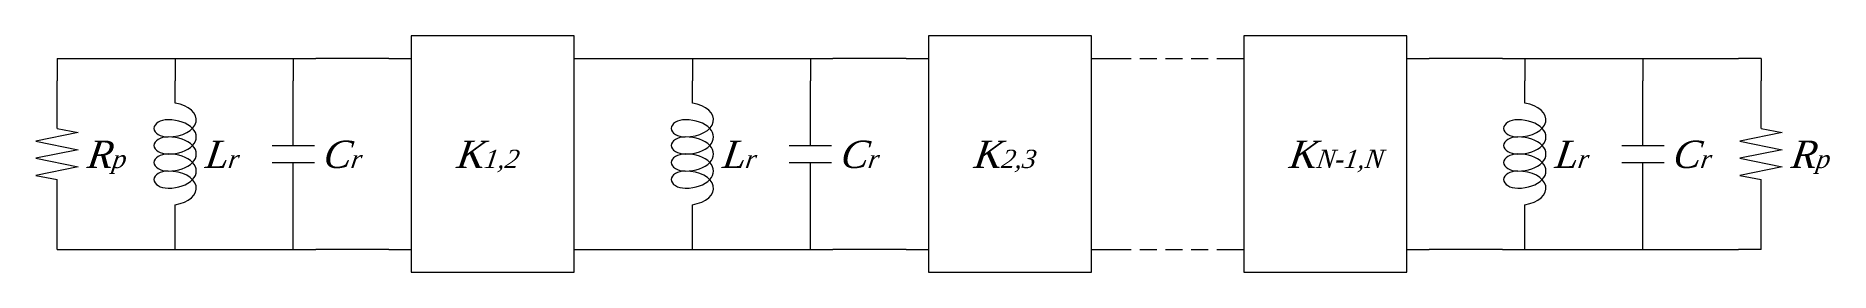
# Model space of a CAD drawing. Header units: inches. Extents: x -15.9 to 16.8, y -2.2 to 2.2.
import ezdxf

# ---------------------------------------------------------------- set-up
doc = ezdxf.new("R2010")
doc.units = ezdxf.units.IN
doc.header["$MEASUREMENT"] = 0
doc.linetypes.add('HIDDEN', pattern=[0.375, 0.25, -0.125])
doc.styles.get("Standard").update_dxf_attribs({"font": 'arial.ttf'})

# ---------------------------------------------------------------- blocks, each defined once
blk = doc.blocks.new('L')
for q in [(0.41, 0.41), (0, 0)]:
    blk.add_line((0, 0.41), q)
blk = doc.blocks.new('res_sym')
for p, q in [((0, 1.803), (0, 2.671)), ((0.386, 1.725), (-0.386, 1.569)), ((0, 1.803), (0.386, 1.725)), ((-0.386, 1.569), (0.386, 1.413)), ((0.386, 1.413), (-0.386, 1.257)), ((-0.386, 1.257), (0.386, 1.101)), ((0.386, 1.101), (-0.386, 0.945)), ((-0.386, 0.945), (0, 0.868)), ((0, 0), (0, 0.868))]:
    blk.add_line(p, q)
blk = doc.blocks.new('ind_sym')
for p, q in [((0, 2.261), (0, 2.671)), ((0, 0), (0, 0.41))]:
    blk.add_line(p, q)
for centre, major_axis, start_param, end_param in [((-0.129, 1.959), (-0.515, 0), 1.570796, 4.459709), ((-0.129, 1.803), (-0.257, 0), -1.570796, 1.570796), ((-0.129, 1.491), (-0.257, 0), -1.570796, 1.570796), ((-0.129, 1.647), (-0.515, 0), 1.570796, 4.712389), ((-0.129, 1.335), (-0.515, 0), 1.570796, 4.712389), ((-0.129, 1.179), (-0.257, 0), -1.570796, 1.570796), ((-0.129, 1.023), (-0.515, 0), 1.570796, 4.712389), ((-0.129, 0.868), (-0.257, 0), -1.570796, 1.570796), ((-0.129, 0.712), (-0.515, 0), 1.823477, 4.712389)]:
    blk.add_ellipse(centre, major_axis=major_axis, ratio=0.606061, start_param=start_param, end_param=end_param)
blk = doc.blocks.new('T')
for p, q in [((-0.41, 0.41), (0, 0.41)), ((0, 0.41), (0, 0)), ((0, 0.41), (0.41, 0.41))]:
    blk.add_line(p, q)
blk = doc.blocks.new('cap_sym')
for p, q in [((0, 1.491), (0, 2.671)), ((-0.386, 1.491), (0.386, 1.491)), ((-0.386, 1.179), (0.386, 1.179)), ((0, 0), (0, 1.179))]:
    blk.add_line(p, q)

msp = doc.modelspace()

# ---------------------------------------------------------------- linework, layer by layer
for p, q in [((-15.134, 1.745), (-13.799, 1.745)), ((-12.98, 1.745), (-11.644, 1.745)), ((-9.49, 1.745), (-10.825, 1.745)), ((-9.49, 1.745), (-9.08, 1.745)), ((-6.107, 1.745), (-5.697, 1.745)), ((-5.697, 1.745), (-4.362, 1.745)), ((-3.542, 1.745), (-2.207, 1.745)), ((-0.053, 1.745), (-1.388, 1.745)), ((-0.053, 1.745), (0.357, 1.745)), ((3.331, 1.745), (3.74, 1.745)), ((5.697, 1.745), (6.107, 1.745)), ((9.08, 1.745), (9.49, 1.745)), ((10.825, 1.745), (9.49, 1.745)), ((11.644, 1.745), (12.98, 1.745)), ((13.799, 1.745), (15.134, 1.745)), ((-15.134, -1.745), (-13.799, -1.745)), ((-12.98, -1.745), (-11.644, -1.745)), ((-9.49, -1.745), (-10.825, -1.745)), ((-9.49, -1.745), (-9.08, -1.745)), ((-6.107, -1.745), (-5.697, -1.745)), ((-5.697, -1.745), (-4.362, -1.745)), ((-3.542, -1.745), (-2.207, -1.745)), ((-0.053, -1.745), (-1.388, -1.745)), ((-0.053, -1.745), (0.357, -1.745)), ((3.331, -1.745), (3.74, -1.745)), ((5.697, -1.745), (6.107, -1.745)), ((9.08, -1.745), (9.49, -1.745)), ((10.825, -1.745), (9.49, -1.745)), ((11.644, -1.745), (12.98, -1.745)), ((13.799, -1.745), (15.134, -1.745))]:
    msp.add_line(p, q)
at = {"linetype": 'HIDDEN', "ltscale": 1.25}
for p, q in [((3.74, 1.745), (5.697, 1.745)), ((3.74, -1.745), (5.697, -1.745))]:
    msp.add_line(p, q, dxfattribs=at)
for points in [[(-9.08, 2.154), (-9.08, -2.154), (-6.107, -2.154), (-6.107, 2.154)], [(0.357, 2.154), (0.357, -2.154), (3.331, -2.154), (3.331, 2.154)], [(6.107, 2.154), (6.107, -2.154), (9.08, -2.154), (9.08, 2.154)]]:
    msp.add_lwpolyline(points, close=True)

# ---------------------------------------------------------------- block references
for name, p in [('L', (-15.544, 1.335)), ('T', (-13.389, 1.335)), ('T', (-11.235, 1.335)), ('T', (-3.952, 1.335)), ('T', (-1.798, 1.335)), ('T', (11.235, 1.335)), ('T', (13.389, 1.335)), ('res_sym', (-15.544, -1.335)), ('ind_sym', (-13.389, -1.335)), ('cap_sym', (-11.235, -1.335)), ('ind_sym', (-3.952, -1.335)), ('cap_sym', (-1.798, -1.335)), ('ind_sym', (11.235, -1.335)), ('cap_sym', (13.389, -1.335)), ('res_sym', (15.544, -1.335))]:
    msp.add_blockref(name, p)
at = {"xscale": -1}
msp.add_blockref('L', (15.544, 1.335), dxfattribs=at)
at = {"xscale": -1, "rotation": 180}
for name, p in [('L', (-15.544, -1.335)), ('T', (-13.389, -1.335)), ('T', (-11.235, -1.335)), ('T', (-3.952, -1.335)), ('T', (-1.798, -1.335)), ('T', (11.235, -1.335)), ('T', (13.389, -1.335))]:
    msp.add_blockref(name, p, dxfattribs=at)
at = {"rotation": 180}
msp.add_blockref('L', (15.544, -1.335), dxfattribs=at)

# ---------------------------------------------------------------- texts
at = {"char_height": 0.2, "width": 0.43813, "attachment_point": 1}
for s, insert in [('{\\fTimes New Roman|b0|i1|c0|p0;\\H2.5x;{\\Q9;R\\H0.666667x;p}}', (-15.011, 0.244)), ('{\\fTimes New Roman|b0|i1|c0|p0;\\H2.5x;{\\Q9;L\\H0.666667x;r}}', (-12.857, 0.244)), ('{\\fTimes New Roman|b0|i1|c0|p0;\\H2.5x;{\\Q9;C\\H0.666667x;r}}', (-10.702, 0.244)), ('{\\fTimes New Roman|b0|i1|c0|p0;\\H2.5x;{\\Q9;K\\H0.666667x;1,2}}', (-8.269, 0.244)), ('{\\fTimes New Roman|b0|i1|c0|p0;\\H2.5x;{\\Q9;L\\H0.666667x;r}}', (-3.42, 0.244)), ('{\\fTimes New Roman|b0|i1|c0|p0;\\H2.5x;{\\Q9;C\\H0.666667x;r}}', (-1.265, 0.244)), ('{\\fTimes New Roman|b0|i1|c0|p0;\\H2.5x;{\\Q9;K\\H0.666667x;2,3}}', (1.168, 0.244)), ('{\\fTimes New Roman|b0|i1|c0|p0;\\H2.5x;{\\Q9;K\\H0.666667x;N-1,N}}', (6.918, 0.244)), ('{\\fTimes New Roman|b0|i1|c0|p0;\\H2.5x;{\\Q9;L\\H0.666667x;r}}', (11.767, 0.244)), ('{\\fTimes New Roman|b0|i1|c0|p0;\\H2.5x;{\\Q9;C\\H0.666667x;r}}', (13.922, 0.244)), ('{\\fTimes New Roman|b0|i1|c0|p0;\\H2.5x;{\\Q9;R\\H0.666667x;p}}', (16.076, 0.244))]:
    msp.add_mtext(s, dxfattribs=dict(at, insert=insert))

doc.saveas('drawing.dxf')
